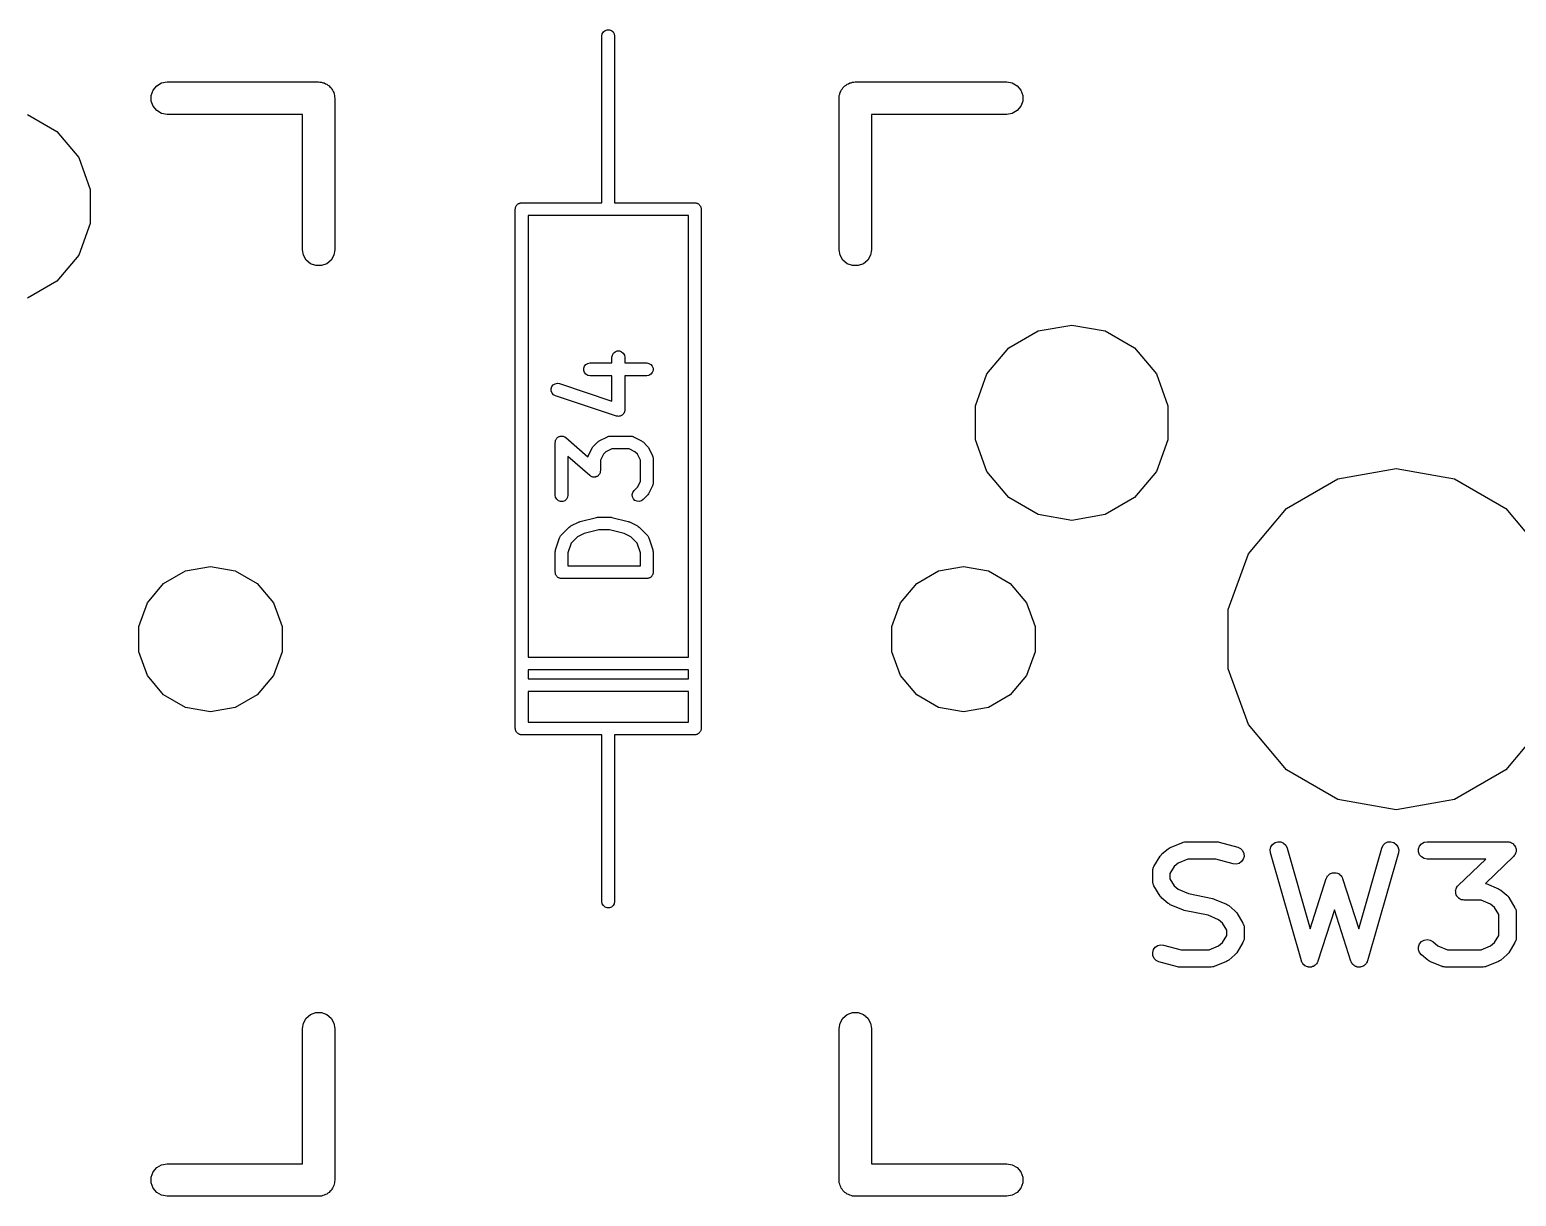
# Model space of a CAD drawing. Extents: x 30 to 168, y -145 to -27.
# Drawn here: x 95.21 to 112.66, y -104.54 to -90.85 of the extents above; entities that cross this region are included whole.
import ezdxf

# ---------------------------------------------------------------- set-up
doc = ezdxf.new("R2010")
doc.units = 0
doc.header["$MEASUREMENT"] = 0
doc.layers.add('BLACK', color=7, linetype='CONTINUOUS')

msp = doc.modelspace()

# ---------------------------------------------------------------- linework, layer by layer
at = {"layer": 'Black'}
for p, q in [((101.925, -90.92), (101.93, -90.8943)), ((101.93, -90.8943), (101.943, -90.8718)), ((101.943, -90.8718), (101.962, -90.855)), ((101.962, -90.855), (101.987, -90.8461)), ((101.987, -90.8461), (102.013, -90.8461)), ((102.013, -90.8461), (102.037, -90.855)), ((102.037, -90.855), (102.057, -90.8718)), ((102.057, -90.8718), (102.07, -90.8943)), ((102.07, -90.8943), (102.075, -90.92)), ((101.925, -92.19), (101.925, -90.92)), ((102.075, -90.92), (102.075, -92.19)), ((96.6344, -91.6169), (96.657, -91.5547)), ((96.657, -91.5547), (96.6995, -91.5041)), ((96.6995, -91.5041), (96.7568, -91.471)), ((96.7568, -91.471), (96.822, -91.4595)), ((96.822, -91.4595), (98.6, -91.4595)), ((98.6, -91.4595), (98.6164, -91.4624)), ((98.6164, -91.4624), (98.6331, -91.4624)), ((98.6331, -91.4624), (98.6487, -91.4681)), ((98.6487, -91.4681), (98.6652, -91.471)), ((98.6652, -91.471), (98.6796, -91.4793)), ((98.6796, -91.4793), (98.6953, -91.485)), ((98.6953, -91.485), (98.708, -91.4957)), ((98.708, -91.4957), (98.7225, -91.5041)), ((98.7225, -91.5041), (98.7332, -91.5168)), ((98.7332, -91.5168), (98.7459, -91.5275)), ((98.7459, -91.5275), (98.7543, -91.542)), ((98.7543, -91.542), (98.765, -91.5547)), ((98.765, -91.5547), (98.7707, -91.5704)), ((98.7707, -91.5704), (98.779, -91.5848)), ((98.779, -91.5848), (98.7819, -91.6013)), ((98.7819, -91.6013), (98.7876, -91.6169)), ((104.712, -91.6169), (104.718, -91.6013)), ((104.718, -91.6013), (104.721, -91.5848)), ((104.721, -91.5848), (104.729, -91.5704)), ((104.729, -91.5704), (104.735, -91.5547)), ((104.735, -91.5547), (104.746, -91.542)), ((104.746, -91.542), (104.754, -91.5275)), ((104.754, -91.5275), (104.767, -91.5168)), ((104.767, -91.5168), (104.778, -91.5041)), ((104.778, -91.5041), (104.792, -91.4957)), ((104.792, -91.4957), (104.805, -91.485)), ((104.805, -91.485), (104.82, -91.4793)), ((104.82, -91.4793), (104.835, -91.471)), ((104.835, -91.471), (104.851, -91.4681)), ((104.851, -91.4681), (104.867, -91.4624)), ((104.867, -91.4624), (104.884, -91.4624)), ((104.884, -91.4624), (104.9, -91.4595)), ((104.9, -91.4595), (106.678, -91.4595)), ((106.678, -91.4595), (106.743, -91.471)), ((106.743, -91.471), (106.8, -91.5041)), ((106.8, -91.5041), (106.843, -91.5547)), ((106.843, -91.5547), (106.866, -91.6169)), ((96.6344, -91.6831), (96.6344, -91.6169)), ((96.657, -91.7452), (96.6344, -91.6831)), ((96.6995, -91.7959), (96.657, -91.7452)), ((98.7876, -91.6169), (98.7876, -91.6336)), ((98.7876, -91.6336), (98.7905, -91.65)), ((98.7905, -91.65), (98.7905, -93.428)), ((104.709, -91.65), (104.712, -91.6336)), ((104.709, -93.428), (104.709, -91.65)), ((104.712, -91.6336), (104.712, -91.6169)), ((106.843, -91.7452), (106.8, -91.7959)), ((106.866, -91.6831), (106.843, -91.7452)), ((106.866, -91.6169), (106.866, -91.6831)), ((95.1824, -91.8418), (95.5275, -92.0411)), ((96.7568, -91.829), (96.6995, -91.7959)), ((96.822, -91.8405), (96.7568, -91.829)), ((98.4095, -91.8405), (96.822, -91.8405)), ((98.4095, -93.428), (98.4095, -91.8405)), ((106.678, -91.8405), (105.09, -91.8405)), ((105.09, -91.8405), (105.09, -93.428)), ((106.743, -91.829), (106.678, -91.8405)), ((106.8, -91.7959), (106.743, -91.829)), ((95.5275, -92.0411), (95.7836, -92.3463)), ((101.925, -92.877), (101.925, -92.19)), ((102.075, -92.19), (102.075, -92.877)), ((95.7836, -92.3463), (95.9199, -92.7208)), ((95.9199, -92.7208), (95.9199, -93.1192)), ((100.909, -92.952), (100.91, -92.9455)), ((100.909, -99.048), (100.909, -92.952)), ((100.91, -92.939), (100.912, -92.9328)), ((100.91, -92.9455), (100.91, -92.939)), ((100.912, -92.9328), (100.914, -92.9263)), ((100.914, -92.9263), (100.917, -92.9207)), ((100.917, -92.9207), (100.919, -92.9145)), ((100.919, -92.9145), (100.923, -92.9095)), ((100.923, -92.9095), (100.927, -92.9038)), ((100.927, -92.9038), (100.932, -92.8996)), ((100.932, -92.8996), (100.936, -92.8945)), ((100.936, -92.8945), (100.941, -92.8913)), ((100.941, -92.8913), (100.947, -92.887)), ((100.947, -92.887), (100.953, -92.8848)), ((100.953, -92.8848), (100.958, -92.8815)), ((100.958, -92.8815), (100.965, -92.8804)), ((100.965, -92.8804), (100.971, -92.8781)), ((100.971, -92.8781), (100.978, -92.8781)), ((100.978, -92.8781), (100.984, -92.877)), ((100.984, -92.877), (101.925, -92.877)), ((102.075, -92.877), (103.016, -92.877)), ((103.016, -92.877), (103.022, -92.8781)), ((103.022, -92.8781), (103.029, -92.8781)), ((103.029, -92.8781), (103.035, -92.8804)), ((103.035, -92.8804), (103.042, -92.8815)), ((103.042, -92.8815), (103.047, -92.8848)), ((103.047, -92.8848), (103.053, -92.887)), ((103.053, -92.887), (103.059, -92.8913)), ((103.059, -92.8913), (103.064, -92.8945)), ((103.064, -92.8945), (103.068, -92.8996)), ((103.068, -92.8996), (103.073, -92.9038)), ((103.073, -92.9038), (103.077, -92.9095)), ((103.077, -92.9095), (103.081, -92.9145)), ((103.081, -92.9145), (103.083, -92.9207)), ((103.083, -92.9207), (103.086, -92.9263)), ((103.086, -92.9263), (103.088, -92.9328)), ((103.088, -92.9328), (103.09, -92.939)), ((103.09, -92.939), (103.09, -92.9455)), ((103.09, -92.9455), (103.091, -92.952)), ((103.091, -92.952), (103.091, -99.048)), ((95.9199, -93.1192), (95.7836, -93.4937)), ((102, -93.027), (101.059, -93.027)), ((101.059, -93.027), (101.059, -98.211)), ((102.941, -93.027), (102, -93.027)), ((102.941, -98.211), (102.941, -93.027)), ((95.7836, -93.4937), (95.5275, -93.7989)), ((98.421, -93.4932), (98.4095, -93.428)), ((98.4541, -93.5505), (98.421, -93.4932)), ((98.779, -93.4932), (98.7459, -93.5505)), ((98.7905, -93.428), (98.779, -93.4932)), ((104.721, -93.4932), (104.709, -93.428)), ((104.754, -93.5505), (104.721, -93.4932)), ((105.079, -93.4932), (105.046, -93.5505)), ((105.09, -93.428), (105.079, -93.4932)), ((98.5048, -93.593), (98.4541, -93.5505)), ((98.5669, -93.6156), (98.5048, -93.593)), ((98.6331, -93.6156), (98.5669, -93.6156)), ((98.6953, -93.593), (98.6331, -93.6156)), ((98.7459, -93.5505), (98.6953, -93.593)), ((104.805, -93.593), (104.754, -93.5505)), ((104.867, -93.6156), (104.805, -93.593)), ((104.933, -93.6156), (104.867, -93.6156)), ((104.995, -93.593), (104.933, -93.6156)), ((105.046, -93.5505), (104.995, -93.593)), ((95.5275, -93.7989), (95.1824, -93.9982)), ((106.702, -94.5811), (107.048, -94.3818)), ((107.048, -94.3818), (107.44, -94.3126)), ((107.44, -94.3126), (107.832, -94.3818)), ((107.832, -94.3818), (108.178, -94.5811)), ((102.044, -94.6905), (102.049, -94.6648)), ((102.044, -94.7583), (102.044, -94.6905)), ((102.049, -94.6648), (102.062, -94.6423)), ((102.062, -94.6423), (102.082, -94.6255)), ((102.082, -94.6255), (102.106, -94.6166)), ((102.106, -94.6166), (102.132, -94.6166)), ((102.132, -94.6166), (102.157, -94.6255)), ((102.157, -94.6255), (102.177, -94.6423)), ((102.177, -94.6423), (102.19, -94.6648)), ((102.19, -94.6648), (102.194, -94.6905)), ((102.194, -94.6905), (102.194, -94.7583)), ((106.446, -94.8863), (106.702, -94.5811)), ((108.178, -94.5811), (108.434, -94.8863)), ((101.712, -94.8203), (101.721, -94.7958)), ((101.712, -94.8464), (101.712, -94.8203)), ((101.721, -94.8708), (101.712, -94.8464)), ((101.721, -94.7958), (101.738, -94.7759)), ((101.738, -94.8908), (101.721, -94.8708)), ((101.738, -94.7759), (101.76, -94.7629)), ((101.76, -94.9038), (101.738, -94.8908)), ((101.76, -94.7629), (101.786, -94.7583)), ((101.786, -94.9083), (101.76, -94.9038)), ((101.786, -94.7583), (102.044, -94.7583)), ((102.044, -94.9083), (101.786, -94.9083)), ((102.044, -95.2055), (102.044, -94.9083)), ((102.194, -94.7583), (102.452, -94.7583)), ((102.452, -94.9083), (102.194, -94.9083)), ((102.194, -94.9083), (102.194, -95.3095)), ((102.452, -94.7583), (102.478, -94.7629)), ((102.478, -94.9038), (102.452, -94.9083)), ((102.478, -94.7629), (102.501, -94.7759)), ((102.501, -94.8908), (102.478, -94.9038)), ((102.501, -94.7759), (102.517, -94.7958)), ((102.517, -94.8708), (102.501, -94.8908)), ((102.517, -94.7958), (102.526, -94.8203)), ((102.526, -94.8464), (102.517, -94.8708)), ((102.526, -94.8203), (102.526, -94.8464)), ((106.31, -95.2608), (106.446, -94.8863)), ((108.434, -94.8863), (108.57, -95.2608)), ((101.331, -95.0604), (101.339, -95.0357)), ((101.331, -95.0865), (101.331, -95.0604)), ((101.341, -95.1107), (101.331, -95.0865)), ((101.339, -95.0357), (101.355, -95.0153)), ((101.355, -95.0153), (101.377, -95.0017)), ((101.377, -95.0017), (101.403, -94.9965)), ((101.403, -94.9965), (101.428, -95.0003)), ((101.428, -95.0003), (102.044, -95.2055)), ((101.358, -95.1302), (101.341, -95.1107)), ((101.381, -95.1426), (101.358, -95.1302)), ((102.095, -95.3807), (101.381, -95.1426)), ((106.31, -95.6592), (106.31, -95.2608)), ((108.57, -95.2608), (108.57, -95.6592)), ((102.101, -95.3815), (102.095, -95.3807)), ((102.106, -95.3834), (102.101, -95.3815)), ((102.114, -95.3834), (102.106, -95.3834)), ((102.121, -95.3845), (102.114, -95.3834)), ((102.127, -95.3834), (102.121, -95.3845)), ((102.132, -95.3834), (102.127, -95.3834)), ((102.139, -95.3808), (102.132, -95.3834)), ((102.147, -95.3793), (102.139, -95.3808)), ((102.151, -95.3764), (102.147, -95.3793)), ((102.157, -95.3745), (102.151, -95.3764)), ((102.162, -95.3696), (102.157, -95.3745)), ((102.169, -95.3656), (102.162, -95.3696)), ((102.172, -95.3613), (102.169, -95.3656)), ((102.177, -95.3577), (102.172, -95.3613)), ((102.18, -95.3512), (102.177, -95.3577)), ((102.185, -95.3452), (102.18, -95.3512)), ((102.187, -95.34), (102.185, -95.3452)), ((102.19, -95.3352), (102.187, -95.34)), ((102.191, -95.3277), (102.19, -95.3352)), ((102.193, -95.3205), (102.191, -95.3277)), ((102.194, -95.3095), (102.193, -95.315)), ((102.193, -95.315), (102.193, -95.3205)), ((101.41, -95.6292), (101.415, -95.6255)), ((101.415, -95.6255), (101.422, -95.623)), ((101.422, -95.623), (101.428, -95.6195)), ((101.428, -95.6195), (101.434, -95.6186)), ((101.434, -95.6186), (101.439, -95.6166)), ((101.439, -95.6166), (101.447, -95.6166)), ((101.447, -95.6166), (101.454, -95.6155)), ((101.454, -95.6155), (101.46, -95.6166)), ((101.46, -95.6166), (101.465, -95.6166)), ((101.465, -95.6166), (101.472, -95.6191)), ((101.472, -95.6191), (101.479, -95.6205)), ((101.479, -95.6205), (101.484, -95.6235)), ((101.484, -95.6235), (101.49, -95.6255)), ((101.49, -95.6255), (101.495, -95.6302)), ((101.895, -95.671), (101.99, -95.6234)), ((101.99, -95.6234), (101.994, -95.6222)), ((101.994, -95.6222), (101.998, -95.62)), ((101.998, -95.62), (102.007, -95.6185)), ((102.007, -95.6185), (102.015, -95.616)), ((102.015, -95.616), (102.02, -95.6162)), ((102.02, -95.6162), (102.024, -95.6155)), ((102.024, -95.6155), (102.262, -95.6155)), ((102.262, -95.6155), (102.266, -95.6162)), ((102.266, -95.6162), (102.27, -95.616)), ((102.27, -95.616), (102.279, -95.6185)), ((102.279, -95.6185), (102.288, -95.62)), ((102.288, -95.62), (102.291, -95.6222)), ((102.291, -95.6222), (102.295, -95.6234)), ((102.295, -95.6234), (102.391, -95.671)), ((101.377, -95.6905), (101.379, -95.6833)), ((101.377, -96.3095), (101.377, -95.6905)), ((101.379, -95.6759), (101.381, -95.6705)), ((101.379, -95.6833), (101.379, -95.6759)), ((101.381, -95.6705), (101.382, -95.6648)), ((101.382, -95.6648), (101.386, -95.6585)), ((101.386, -95.6585), (101.388, -95.6516)), ((101.388, -95.6516), (101.392, -95.6473)), ((101.392, -95.6473), (101.395, -95.6423)), ((101.395, -95.6423), (101.401, -95.6376)), ((101.401, -95.6376), (101.405, -95.632)), ((101.405, -95.632), (101.41, -95.6292)), ((101.495, -95.6302), (101.502, -95.634)), ((101.502, -95.634), (101.762, -95.8615)), ((101.766, -95.8474), (101.814, -95.7522)), ((101.814, -95.7522), (101.821, -95.7425)), ((101.821, -95.7425), (101.828, -95.7327)), ((101.828, -95.7327), (101.876, -95.6851)), ((101.876, -95.6851), (101.885, -95.6782)), ((101.885, -95.6782), (101.895, -95.671)), ((101.973, -95.7997), (101.943, -95.8301)), ((102.042, -95.7655), (101.973, -95.7997)), ((102.244, -95.7655), (102.042, -95.7655)), ((102.313, -95.7997), (102.244, -95.7655)), ((102.343, -95.8301), (102.313, -95.7997)), ((102.391, -95.671), (102.4, -95.6782)), ((102.4, -95.6782), (102.41, -95.6851)), ((102.41, -95.6851), (102.458, -95.7327)), ((102.458, -95.7327), (102.465, -95.7425)), ((102.465, -95.7425), (102.472, -95.7522)), ((102.472, -95.7522), (102.519, -95.8474)), ((106.446, -96.0337), (106.31, -95.6592)), ((108.57, -95.6592), (108.434, -96.0337)), ((101.784, -96.0803), (101.527, -95.8558)), ((101.527, -95.8558), (101.527, -96.3095)), ((101.762, -95.8615), (101.763, -95.8553)), ((101.763, -95.8553), (101.765, -95.8516)), ((101.765, -95.8516), (101.766, -95.8474)), ((101.943, -95.8301), (101.908, -95.8987)), ((101.908, -95.8987), (101.908, -96.0238)), ((102.377, -95.8987), (102.343, -95.8301)), ((102.377, -96.149), (102.377, -95.8987)), ((102.519, -95.8474), (102.521, -95.8516)), ((102.521, -95.8516), (102.523, -95.8553)), ((102.523, -95.8553), (102.524, -95.864)), ((102.524, -95.864), (102.527, -95.8724)), ((102.527, -95.8724), (102.527, -95.8767)), ((102.527, -95.8767), (102.527, -95.881)), ((102.527, -95.881), (102.527, -96.1667)), ((101.79, -96.084), (101.784, -96.0803)), ((101.796, -96.0888), (101.79, -96.084)), ((101.801, -96.0907), (101.796, -96.0888)), ((101.806, -96.0937), (101.801, -96.0907)), ((101.813, -96.0952), (101.806, -96.0937)), ((101.82, -96.0977), (101.813, -96.0952)), ((101.826, -96.0977), (101.82, -96.0977)), ((101.832, -96.0988), (101.826, -96.0977)), ((101.839, -96.0977), (101.832, -96.0988)), ((101.846, -96.0977), (101.839, -96.0977)), ((101.852, -96.0957), (101.846, -96.0977)), ((101.858, -96.0948), (101.852, -96.0957)), ((101.864, -96.0913), (101.858, -96.0948)), ((101.871, -96.0888), (101.864, -96.0913)), ((101.875, -96.085), (101.871, -96.0888)), ((101.88, -96.0823), (101.875, -96.085)), ((101.885, -96.0767), (101.88, -96.0823)), ((101.891, -96.072), (101.885, -96.0767)), ((101.894, -96.067), (101.891, -96.072)), ((101.897, -96.0626), (101.894, -96.067)), ((101.9, -96.0558), (101.897, -96.0626)), ((101.904, -96.0495), (101.9, -96.0558)), ((101.905, -96.0438), (101.904, -96.0495)), ((101.907, -96.0384), (101.905, -96.0438)), ((101.908, -96.0238), (101.907, -96.031)), ((101.907, -96.031), (101.907, -96.0384)), ((102.343, -96.2175), (102.377, -96.149)), ((106.702, -96.3389), (106.446, -96.0337)), ((108.434, -96.0337), (108.178, -96.3389)), ((109.963, -96.4667), (110.565, -96.1192)), ((110.565, -96.1192), (111.25, -95.9985)), ((111.25, -95.9985), (111.935, -96.1192)), ((111.935, -96.1192), (112.537, -96.4667)), ((101.382, -96.3352), (101.377, -96.3095)), ((101.527, -96.3095), (101.523, -96.3352)), ((102.282, -96.303), (102.289, -96.2778)), ((102.285, -96.3289), (102.282, -96.303)), ((102.289, -96.2778), (102.304, -96.2565)), ((102.304, -96.2565), (102.343, -96.2175)), ((102.458, -96.3149), (102.41, -96.3626)), ((102.465, -96.3051), (102.458, -96.3149)), ((102.472, -96.2954), (102.465, -96.3051)), ((102.519, -96.2002), (102.472, -96.2954)), ((102.521, -96.1961), (102.519, -96.2002)), ((102.523, -96.1923), (102.521, -96.1961)), ((102.524, -96.1837), (102.523, -96.1923)), ((102.527, -96.1752), (102.524, -96.1837)), ((102.527, -96.1667), (102.527, -96.1709)), ((102.527, -96.1709), (102.527, -96.1752)), ((101.395, -96.3577), (101.382, -96.3352)), ((101.415, -96.3745), (101.395, -96.3577)), ((101.439, -96.3834), (101.415, -96.3745)), ((101.465, -96.3834), (101.439, -96.3834)), ((101.49, -96.3745), (101.465, -96.3834)), ((101.51, -96.3577), (101.49, -96.3745)), ((101.523, -96.3352), (101.51, -96.3577)), ((102.296, -96.3525), (102.285, -96.3289)), ((102.314, -96.371), (102.296, -96.3525)), ((102.338, -96.382), (102.314, -96.371)), ((102.364, -96.3842), (102.338, -96.382)), ((102.389, -96.3775), (102.364, -96.3842)), ((102.41, -96.3626), (102.389, -96.3775)), ((107.048, -96.5382), (106.702, -96.3389)), ((108.178, -96.3389), (107.832, -96.5382)), ((109.517, -96.9992), (109.963, -96.4667)), ((112.537, -96.4667), (112.983, -96.9992)), ((101.552, -96.6782), (101.562, -96.671)), ((101.562, -96.671), (101.657, -96.6234)), ((101.657, -96.6234), (101.665, -96.6211)), ((101.665, -96.6211), (101.672, -96.6177)), ((101.672, -96.6177), (101.863, -96.5701)), ((101.863, -96.5701), (101.872, -96.5694)), ((101.872, -96.5694), (101.881, -96.5679)), ((101.881, -96.5679), (102.024, -96.5679)), ((102.024, -96.5679), (102.033, -96.5694)), ((102.033, -96.5694), (102.042, -96.5701)), ((102.042, -96.5701), (102.232, -96.6177)), ((102.232, -96.6177), (102.24, -96.6211)), ((102.24, -96.6211), (102.248, -96.6234)), ((102.248, -96.6234), (102.343, -96.671)), ((102.343, -96.671), (102.353, -96.6782)), ((107.44, -96.6074), (107.048, -96.5382)), ((107.832, -96.5382), (107.44, -96.6074)), ((101.381, -96.9525), (101.429, -96.8096)), ((101.429, -96.8096), (101.431, -96.8058)), ((101.431, -96.8058), (101.432, -96.8016)), ((101.432, -96.8016), (101.437, -96.7944)), ((101.437, -96.7944), (101.441, -96.7867)), ((101.441, -96.7867), (101.444, -96.7838)), ((101.444, -96.7838), (101.447, -96.7803)), ((101.447, -96.7803), (101.542, -96.6851)), ((101.542, -96.6851), (101.552, -96.6782)), ((101.64, -96.7997), (101.566, -96.8738)), ((101.717, -96.7612), (101.64, -96.7997)), ((101.89, -96.7179), (101.717, -96.7612)), ((102.015, -96.7179), (101.89, -96.7179)), ((102.188, -96.7612), (102.015, -96.7179)), ((102.265, -96.7997), (102.188, -96.7612)), ((102.339, -96.8738), (102.265, -96.7997)), ((102.353, -96.6782), (102.363, -96.6851)), ((102.363, -96.6851), (102.458, -96.7803)), ((102.458, -96.7803), (102.46, -96.7838)), ((102.46, -96.7838), (102.464, -96.7867)), ((102.464, -96.7867), (102.468, -96.7944)), ((102.468, -96.7944), (102.473, -96.8016)), ((102.473, -96.8016), (102.474, -96.8058)), ((102.474, -96.8058), (102.476, -96.8096)), ((102.476, -96.8096), (102.524, -96.9525)), ((101.377, -96.9762), (101.379, -96.9643)), ((101.377, -97.2143), (101.377, -96.9762)), ((101.379, -96.9643), (101.381, -96.9525)), ((101.566, -96.8738), (101.527, -96.9884)), ((101.527, -96.9884), (101.527, -97.1393)), ((102.377, -96.9884), (102.339, -96.8738)), ((102.377, -97.1393), (102.377, -96.9884)), ((102.524, -96.9525), (102.525, -96.9643)), ((102.525, -96.9643), (102.527, -96.9762)), ((102.527, -96.9762), (102.527, -97.2143)), ((109.279, -97.6524), (109.517, -96.9992)), ((97.0379, -97.1974), (97.33, -97.1458)), ((97.33, -97.1458), (97.6221, -97.1974)), ((101.527, -97.1393), (102.377, -97.1393)), ((105.878, -97.1974), (106.17, -97.1458)), ((106.17, -97.1458), (106.462, -97.1974)), ((96.5903, -97.5729), (96.781, -97.3457)), ((96.781, -97.3457), (97.0379, -97.1974)), ((97.6221, -97.1974), (97.879, -97.3457)), ((97.879, -97.3457), (98.0697, -97.5729)), ((101.379, -97.2207), (101.377, -97.2143)), ((101.379, -97.2273), (101.379, -97.2207)), ((101.381, -97.2335), (101.379, -97.2273)), ((101.382, -97.2399), (101.381, -97.2335)), ((101.385, -97.2456), (101.382, -97.2399)), ((101.387, -97.2518), (101.385, -97.2456)), ((101.392, -97.2568), (101.387, -97.2518)), ((101.395, -97.2625), (101.392, -97.2568)), ((101.4, -97.2667), (101.395, -97.2625)), ((101.404, -97.2717), (101.4, -97.2667)), ((101.41, -97.275), (101.404, -97.2717)), ((101.415, -97.2792), (101.41, -97.275)), ((101.421, -97.2815), (101.415, -97.2792)), ((101.427, -97.2848), (101.421, -97.2815)), ((101.433, -97.2859), (101.427, -97.2848)), ((101.439, -97.2881), (101.433, -97.2859)), ((101.446, -97.2881), (101.439, -97.2881)), ((101.452, -97.2893), (101.446, -97.2881)), ((102.452, -97.2893), (101.452, -97.2893)), ((102.459, -97.2881), (102.452, -97.2893)), ((102.465, -97.2881), (102.459, -97.2881)), ((102.472, -97.2859), (102.465, -97.2881)), ((102.478, -97.2848), (102.472, -97.2859)), ((102.484, -97.2815), (102.478, -97.2848)), ((102.49, -97.2792), (102.484, -97.2815)), ((102.495, -97.275), (102.49, -97.2792)), ((102.501, -97.2717), (102.495, -97.275)), ((102.505, -97.2667), (102.501, -97.2717)), ((102.51, -97.2625), (102.505, -97.2667)), ((102.513, -97.2568), (102.51, -97.2625)), ((102.517, -97.2518), (102.513, -97.2568)), ((102.52, -97.2456), (102.517, -97.2518)), ((102.523, -97.2399), (102.52, -97.2456)), ((102.524, -97.2335), (102.523, -97.2399)), ((102.526, -97.2273), (102.524, -97.2335)), ((102.527, -97.2143), (102.526, -97.2207)), ((102.526, -97.2207), (102.526, -97.2273)), ((105.43, -97.5729), (105.621, -97.3457)), ((105.621, -97.3457), (105.878, -97.1974)), ((106.462, -97.1974), (106.719, -97.3457)), ((106.719, -97.3457), (106.91, -97.5729)), ((96.4888, -97.8517), (96.5903, -97.5729)), ((98.0697, -97.5729), (98.1712, -97.8517)), ((105.329, -97.8517), (105.43, -97.5729)), ((106.91, -97.5729), (107.011, -97.8517)), ((109.279, -98.3476), (109.279, -97.6524)), ((96.4888, -98.1483), (96.4888, -97.8517)), ((98.1712, -97.8517), (98.1712, -98.1483)), ((105.329, -98.1483), (105.329, -97.8517)), ((107.011, -97.8517), (107.011, -98.1483)), ((96.5903, -98.4271), (96.4888, -98.1483)), ((98.1712, -98.1483), (98.0697, -98.4271)), ((101.059, -98.211), (102.941, -98.211)), ((105.43, -98.4271), (105.329, -98.1483)), ((107.011, -98.1483), (106.91, -98.4271)), ((101.059, -98.361), (101.059, -98.465)), ((102.941, -98.361), (101.059, -98.361)), ((102.941, -98.465), (102.941, -98.361)), ((109.517, -99.0008), (109.279, -98.3476)), ((96.781, -98.6543), (96.5903, -98.4271)), ((98.0697, -98.4271), (97.879, -98.6543)), ((101.059, -98.465), (102.941, -98.465)), ((105.621, -98.6543), (105.43, -98.4271)), ((106.91, -98.4271), (106.719, -98.6543)), ((97.0379, -98.8026), (96.781, -98.6543)), ((97.879, -98.6543), (97.6221, -98.8026)), ((102.941, -98.615), (101.059, -98.615)), ((101.059, -98.615), (101.059, -98.973)), ((102.941, -98.973), (102.941, -98.615)), ((105.878, -98.8026), (105.621, -98.6543)), ((106.719, -98.6543), (106.462, -98.8026)), ((97.33, -98.8541), (97.0379, -98.8026)), ((97.6221, -98.8026), (97.33, -98.8541)), ((106.17, -98.8541), (105.878, -98.8026)), ((106.462, -98.8026), (106.17, -98.8541)), ((100.91, -99.0545), (100.909, -99.048)), ((100.91, -99.061), (100.91, -99.0545)), ((100.912, -99.0672), (100.91, -99.061)), ((100.914, -99.0737), (100.912, -99.0672)), ((100.917, -99.0793), (100.914, -99.0737)), ((100.919, -99.0855), (100.917, -99.0793)), ((100.923, -99.0905), (100.919, -99.0855)), ((100.927, -99.0962), (100.923, -99.0905)), ((100.932, -99.1004), (100.927, -99.0962)), ((100.936, -99.1055), (100.932, -99.1004)), ((100.941, -99.1087), (100.936, -99.1055)), ((100.947, -99.113), (100.941, -99.1087)), ((100.953, -99.1152), (100.947, -99.113)), ((100.958, -99.1185), (100.953, -99.1152)), ((101.059, -98.973), (102, -98.973)), ((102, -98.973), (102.941, -98.973)), ((103.047, -99.1152), (103.042, -99.1185)), ((103.053, -99.113), (103.047, -99.1152)), ((103.059, -99.1087), (103.053, -99.113)), ((103.064, -99.1055), (103.059, -99.1087)), ((103.068, -99.1004), (103.064, -99.1055)), ((103.073, -99.0962), (103.068, -99.1004)), ((103.077, -99.0905), (103.073, -99.0962)), ((103.081, -99.0855), (103.077, -99.0905)), ((103.083, -99.0793), (103.081, -99.0855)), ((103.086, -99.0737), (103.083, -99.0793)), ((103.088, -99.0672), (103.086, -99.0737)), ((103.09, -99.061), (103.088, -99.0672)), ((103.091, -99.048), (103.09, -99.0545)), ((103.09, -99.0545), (103.09, -99.061)), ((109.963, -99.5332), (109.517, -99.0008)), ((112.983, -99.0008), (112.537, -99.5332)), ((100.965, -99.1196), (100.958, -99.1185)), ((100.971, -99.1219), (100.965, -99.1196)), ((100.978, -99.1219), (100.971, -99.1219)), ((100.984, -99.123), (100.978, -99.1219)), ((101.925, -99.123), (100.984, -99.123)), ((101.925, -99.81), (101.925, -99.123)), ((103.016, -99.123), (102.075, -99.123)), ((102.075, -99.123), (102.075, -99.81)), ((103.022, -99.1219), (103.016, -99.123)), ((103.029, -99.1219), (103.022, -99.1219)), ((103.035, -99.1196), (103.029, -99.1219)), ((103.042, -99.1185), (103.035, -99.1196)), ((110.565, -99.8808), (109.963, -99.5332)), ((112.537, -99.5332), (111.935, -99.8808)), ((101.925, -101.08), (101.925, -99.81)), ((102.075, -99.81), (102.075, -101.08)), ((111.25, -100.002), (110.565, -99.8808)), ((111.935, -99.8808), (111.25, -100.002)), ((108.5, -100.522), (108.572, -100.462)), ((108.572, -100.462), (108.586, -100.454)), ((108.586, -100.454), (108.598, -100.446)), ((108.598, -100.446), (108.743, -100.386)), ((108.743, -100.386), (108.746, -100.385)), ((108.746, -100.385), (108.748, -100.384)), ((108.748, -100.384), (108.763, -100.381)), ((108.763, -100.381), (108.778, -100.378)), ((108.778, -100.378), (108.78, -100.378)), ((108.78, -100.378), (108.783, -100.378)), ((108.783, -100.378), (109.145, -100.378)), ((109.145, -100.378), (109.159, -100.38)), ((109.159, -100.38), (109.173, -100.382)), ((109.173, -100.382), (109.39, -100.442)), ((109.39, -100.442), (109.422, -100.457)), ((109.422, -100.457), (109.447, -100.482)), ((109.447, -100.482), (109.462, -100.515)), ((109.77, -100.472), (109.778, -100.438)), ((109.773, -100.507), (109.77, -100.472)), ((110.136, -101.777), (109.773, -100.507)), ((109.778, -100.438), (109.798, -100.409)), ((109.798, -100.409), (109.827, -100.388)), ((109.827, -100.388), (109.861, -100.378)), ((109.861, -100.378), (109.896, -100.381)), ((109.896, -100.381), (109.928, -100.395)), ((109.928, -100.395), (109.953, -100.42)), ((109.953, -100.42), (109.969, -100.452)), ((109.969, -100.452), (110.24, -101.399)), ((110.809, -101.399), (111.08, -100.452)), ((111.275, -100.507), (110.912, -101.777)), ((111.08, -100.452), (111.095, -100.42)), ((111.095, -100.42), (111.121, -100.395)), ((111.121, -100.395), (111.153, -100.381)), ((111.153, -100.381), (111.188, -100.378)), ((111.188, -100.378), (111.222, -100.388)), ((111.222, -100.388), (111.25, -100.409)), ((111.25, -100.409), (111.27, -100.438)), ((111.27, -100.438), (111.279, -100.472)), ((111.279, -100.472), (111.275, -100.507)), ((111.513, -100.462), (111.525, -100.429)), ((111.513, -100.497), (111.513, -100.462)), ((111.525, -100.53), (111.513, -100.497)), ((111.525, -100.429), (111.548, -100.402)), ((111.548, -100.402), (111.578, -100.384)), ((111.578, -100.384), (111.613, -100.378)), ((111.613, -100.378), (112.556, -100.378)), ((112.556, -100.378), (112.571, -100.38)), ((112.571, -100.38), (112.585, -100.382)), ((112.585, -100.382), (112.588, -100.383)), ((112.588, -100.383), (112.591, -100.384)), ((112.591, -100.384), (112.604, -100.391)), ((112.604, -100.391), (112.617, -100.398)), ((112.617, -100.398), (112.619, -100.4)), ((112.619, -100.4), (112.622, -100.402)), ((112.622, -100.402), (112.631, -100.413)), ((112.631, -100.413), (112.641, -100.423)), ((112.641, -100.423), (112.642, -100.426)), ((112.642, -100.426), (112.644, -100.429)), ((112.644, -100.429), (112.649, -100.442)), ((112.651, -100.511), (112.647, -100.525)), ((112.649, -100.442), (112.655, -100.456)), ((112.656, -100.497), (112.651, -100.511)), ((112.655, -100.456), (112.655, -100.459)), ((112.655, -100.459), (112.656, -100.462)), ((112.656, -100.462), (112.656, -100.476)), ((112.656, -100.476), (112.657, -100.491)), ((112.657, -100.491), (112.656, -100.494)), ((112.656, -100.494), (112.656, -100.497)), ((108.397, -100.687), (108.402, -100.678)), ((108.402, -100.678), (108.405, -100.669)), ((108.405, -100.669), (108.478, -100.548)), ((108.478, -100.548), (108.489, -100.535)), ((108.489, -100.535), (108.5, -100.522)), ((108.643, -100.668), (108.594, -100.75)), ((108.691, -100.628), (108.643, -100.668)), ((108.803, -100.581), (108.691, -100.628)), ((109.132, -100.581), (108.803, -100.581)), ((109.336, -100.638), (109.132, -100.581)), ((109.371, -100.641), (109.336, -100.638)), ((109.405, -100.632), (109.371, -100.641)), ((109.434, -100.612), (109.405, -100.632)), ((109.455, -100.584), (109.434, -100.612)), ((109.464, -100.55), (109.455, -100.584)), ((109.462, -100.515), (109.464, -100.55)), ((111.548, -100.557), (111.525, -100.53)), ((111.578, -100.575), (111.548, -100.557)), ((111.613, -100.581), (111.578, -100.575)), ((112.302, -100.581), (111.613, -100.581)), ((111.978, -100.89), (112.302, -100.581)), ((112.626, -100.553), (112.297, -100.867)), ((112.635, -100.541), (112.626, -100.553)), ((112.644, -100.53), (112.635, -100.541)), ((112.645, -100.527), (112.644, -100.53)), ((112.647, -100.525), (112.645, -100.527)), ((108.391, -100.721), (108.392, -100.712)), ((108.391, -100.842), (108.391, -100.721)), ((108.392, -100.852), (108.391, -100.842)), ((108.392, -100.712), (108.393, -100.702)), ((108.393, -100.862), (108.392, -100.852)), ((108.393, -100.702), (108.395, -100.695)), ((108.395, -100.695), (108.397, -100.687)), ((108.594, -100.75), (108.594, -100.814)), ((108.594, -100.814), (108.643, -100.896)), ((110.24, -101.399), (110.428, -100.811)), ((110.428, -100.811), (110.429, -100.808)), ((110.429, -100.808), (110.43, -100.804)), ((110.43, -100.804), (110.438, -100.792)), ((110.438, -100.792), (110.444, -100.78)), ((110.444, -100.78), (110.447, -100.777)), ((110.447, -100.777), (110.449, -100.774)), ((110.449, -100.774), (110.46, -100.766)), ((110.46, -100.766), (110.47, -100.756)), ((110.47, -100.756), (110.474, -100.755)), ((110.474, -100.755), (110.477, -100.752)), ((110.477, -100.752), (110.49, -100.748)), ((110.49, -100.748), (110.503, -100.743)), ((110.503, -100.743), (110.507, -100.743)), ((110.507, -100.743), (110.511, -100.742)), ((110.511, -100.742), (110.524, -100.742)), ((110.524, -100.742), (110.538, -100.742)), ((110.538, -100.742), (110.542, -100.743)), ((110.542, -100.743), (110.546, -100.743)), ((110.546, -100.743), (110.559, -100.748)), ((110.559, -100.748), (110.572, -100.752)), ((110.572, -100.752), (110.575, -100.755)), ((110.575, -100.755), (110.579, -100.756)), ((110.579, -100.756), (110.589, -100.766)), ((110.589, -100.766), (110.599, -100.774)), ((110.599, -100.774), (110.602, -100.777)), ((110.602, -100.777), (110.605, -100.78)), ((110.605, -100.78), (110.611, -100.792)), ((110.611, -100.792), (110.618, -100.804)), ((110.618, -100.804), (110.619, -100.808)), ((110.619, -100.808), (110.621, -100.811)), ((110.621, -100.811), (110.809, -101.399)), ((108.395, -100.869), (108.393, -100.862)), ((108.397, -100.877), (108.395, -100.869)), ((108.402, -100.886), (108.397, -100.877)), ((108.405, -100.895), (108.402, -100.886)), ((108.478, -101.016), (108.405, -100.895)), ((108.489, -101.028), (108.478, -101.016)), ((108.5, -101.041), (108.489, -101.028)), ((108.643, -100.896), (108.691, -100.936)), ((108.691, -100.936), (108.813, -100.987)), ((108.813, -100.987), (109.094, -101.045)), ((111.947, -100.952), (111.948, -100.949)), ((111.948, -100.966), (111.947, -100.952)), ((111.948, -100.946), (111.953, -100.932)), ((111.948, -100.949), (111.948, -100.946)), ((111.948, -100.981), (111.948, -100.966)), ((111.949, -100.984), (111.948, -100.981)), ((111.95, -100.987), (111.949, -100.984)), ((111.955, -101.001), (111.95, -100.987)), ((111.953, -100.932), (111.957, -100.918)), ((111.96, -101.014), (111.955, -101.001)), ((111.957, -100.918), (111.959, -100.916)), ((111.959, -100.916), (111.96, -100.913)), ((111.96, -100.913), (111.97, -100.901)), ((111.962, -101.017), (111.96, -101.014)), ((111.964, -101.02), (111.962, -101.017)), ((111.974, -101.03), (111.964, -101.02)), ((111.97, -100.901), (111.978, -100.89)), ((111.983, -101.041), (111.974, -101.03)), ((112.297, -100.867), (112.301, -100.868)), ((112.301, -100.868), (112.303, -100.869)), ((112.303, -100.869), (112.305, -100.87)), ((112.305, -100.87), (112.45, -100.93)), ((112.45, -100.93), (112.463, -100.938)), ((112.463, -100.938), (112.476, -100.946)), ((112.476, -100.946), (112.549, -101.006)), ((112.549, -101.006), (112.56, -101.019)), ((112.56, -101.019), (112.571, -101.032)), ((112.571, -101.032), (112.643, -101.153)), ((101.93, -101.106), (101.925, -101.08)), ((101.943, -101.128), (101.93, -101.106)), ((101.962, -101.145), (101.943, -101.128)), ((101.987, -101.154), (101.962, -101.145)), ((102.013, -101.154), (101.987, -101.154)), ((102.037, -101.145), (102.013, -101.154)), ((102.057, -101.128), (102.037, -101.145)), ((102.07, -101.106), (102.057, -101.128)), ((102.075, -101.08), (102.07, -101.106)), ((108.572, -101.102), (108.5, -101.041)), ((108.586, -101.109), (108.572, -101.102)), ((108.598, -101.118), (108.586, -101.109)), ((108.743, -101.178), (108.598, -101.118)), ((108.753, -101.18), (108.743, -101.178)), ((108.762, -101.184), (108.753, -101.18)), ((109.043, -101.242), (108.762, -101.184)), ((109.094, -101.045), (109.103, -101.049)), ((109.103, -101.049), (109.112, -101.051)), ((109.112, -101.051), (109.257, -101.111)), ((109.257, -101.111), (109.27, -101.12)), ((109.27, -101.12), (109.283, -101.127)), ((109.283, -101.127), (109.356, -101.188)), ((109.356, -101.188), (109.367, -101.201)), ((109.367, -101.201), (109.378, -101.213)), ((110.524, -101.176), (110.331, -101.78)), ((110.718, -101.78), (110.524, -101.176)), ((111.986, -101.043), (111.983, -101.041)), ((111.988, -101.045), (111.986, -101.043)), ((112.001, -101.052), (111.988, -101.045)), ((112.014, -101.059), (112.001, -101.052)), ((112.017, -101.059), (112.014, -101.059)), ((112.02, -101.061), (112.017, -101.059)), ((112.034, -101.062), (112.02, -101.061)), ((112.048, -101.065), (112.034, -101.062)), ((112.246, -101.065), (112.048, -101.065)), ((112.358, -101.112), (112.246, -101.065)), ((112.405, -101.151), (112.358, -101.112)), ((112.455, -101.233), (112.405, -101.151)), ((112.643, -101.153), (112.647, -101.162)), ((112.647, -101.162), (112.652, -101.17)), ((112.652, -101.17), (112.653, -101.178)), ((112.653, -101.178), (112.656, -101.186)), ((112.656, -101.186), (112.656, -101.196)), ((112.656, -101.196), (112.658, -101.205)), ((112.658, -101.205), (112.658, -101.508)), ((109.165, -101.293), (109.043, -101.242)), ((109.212, -101.333), (109.165, -101.293)), ((109.262, -101.415), (109.212, -101.333)), ((109.378, -101.213), (109.45, -101.334)), ((109.45, -101.334), (109.454, -101.343)), ((109.454, -101.343), (109.459, -101.352)), ((109.459, -101.352), (109.46, -101.36)), ((109.46, -101.36), (109.463, -101.367)), ((109.463, -101.367), (109.463, -101.377)), ((109.463, -101.377), (109.465, -101.387)), ((112.455, -101.479), (112.455, -101.233)), ((109.212, -101.562), (109.262, -101.479)), ((109.262, -101.479), (109.262, -101.415)), ((109.454, -101.551), (109.45, -101.56)), ((109.459, -101.542), (109.454, -101.551)), ((109.46, -101.534), (109.459, -101.542)), ((109.463, -101.527), (109.46, -101.534)), ((109.465, -101.508), (109.463, -101.517)), ((109.463, -101.517), (109.463, -101.527)), ((109.465, -101.387), (109.465, -101.508)), ((111.525, -101.578), (111.547, -101.551)), ((111.547, -101.551), (111.578, -101.533)), ((111.578, -101.533), (111.613, -101.527)), ((111.613, -101.527), (111.647, -101.533)), ((111.647, -101.533), (111.678, -101.551)), ((111.678, -101.551), (111.739, -101.601)), ((112.405, -101.562), (112.455, -101.479)), ((112.647, -101.551), (112.643, -101.56)), ((112.652, -101.542), (112.647, -101.551)), ((112.653, -101.534), (112.652, -101.542)), ((112.656, -101.527), (112.653, -101.534)), ((112.658, -101.508), (112.656, -101.517)), ((112.656, -101.517), (112.656, -101.527)), ((108.391, -101.679), (108.401, -101.645)), ((108.394, -101.714), (108.391, -101.679)), ((108.409, -101.747), (108.394, -101.714)), ((108.401, -101.645), (108.421, -101.617)), ((108.421, -101.617), (108.45, -101.597)), ((108.45, -101.597), (108.484, -101.588)), ((108.484, -101.588), (108.519, -101.591)), ((108.519, -101.591), (108.724, -101.648)), ((108.724, -101.648), (109.053, -101.648)), ((109.053, -101.648), (109.165, -101.601)), ((109.165, -101.601), (109.212, -101.562)), ((109.356, -101.707), (109.283, -101.767)), ((109.367, -101.694), (109.356, -101.707)), ((109.378, -101.681), (109.367, -101.694)), ((109.45, -101.56), (109.378, -101.681)), ((111.513, -101.611), (111.525, -101.578)), ((111.513, -101.647), (111.513, -101.611)), ((111.525, -101.68), (111.513, -101.647)), ((111.548, -101.707), (111.525, -101.68)), ((111.62, -101.767), (111.548, -101.707)), ((111.739, -101.601), (111.851, -101.648)), ((111.851, -101.648), (112.246, -101.648)), ((112.246, -101.648), (112.358, -101.601)), ((112.358, -101.601), (112.405, -101.562)), ((112.549, -101.707), (112.476, -101.767)), ((112.56, -101.694), (112.549, -101.707)), ((112.571, -101.681), (112.56, -101.694)), ((112.643, -101.56), (112.571, -101.681)), ((108.433, -101.772), (108.409, -101.747)), ((108.465, -101.787), (108.433, -101.772)), ((108.683, -101.847), (108.465, -101.787)), ((108.696, -101.849), (108.683, -101.847)), ((108.71, -101.851), (108.696, -101.849)), ((109.073, -101.851), (108.71, -101.851)), ((109.075, -101.851), (109.073, -101.851)), ((109.078, -101.851), (109.075, -101.851)), ((109.092, -101.848), (109.078, -101.851)), ((109.108, -101.845), (109.092, -101.848)), ((109.11, -101.844), (109.108, -101.845)), ((109.112, -101.843), (109.11, -101.844)), ((109.257, -101.783), (109.112, -101.843)), ((109.27, -101.775), (109.257, -101.783)), ((109.283, -101.767), (109.27, -101.775)), ((110.139, -101.783), (110.136, -101.777)), ((110.14, -101.788), (110.139, -101.783)), ((110.146, -101.798), (110.14, -101.788)), ((110.152, -101.809), (110.146, -101.798)), ((110.156, -101.813), (110.152, -101.809)), ((110.159, -101.818), (110.156, -101.813)), ((110.168, -101.825), (110.159, -101.818)), ((110.177, -101.834), (110.168, -101.825)), ((110.182, -101.836), (110.177, -101.834)), ((110.187, -101.839), (110.182, -101.836)), ((110.198, -101.843), (110.187, -101.839)), ((110.209, -101.848), (110.198, -101.843)), ((110.215, -101.848), (110.209, -101.848)), ((110.22, -101.85), (110.215, -101.848)), ((110.232, -101.85), (110.22, -101.85)), ((110.245, -101.851), (110.232, -101.85)), ((110.25, -101.849), (110.245, -101.851)), ((110.256, -101.849), (110.25, -101.849)), ((110.267, -101.844), (110.256, -101.849)), ((110.278, -101.841), (110.267, -101.844)), ((110.283, -101.838), (110.278, -101.841)), ((110.288, -101.835), (110.283, -101.838)), ((110.297, -101.827), (110.288, -101.835)), ((110.307, -101.82), (110.297, -101.827)), ((110.31, -101.816), (110.307, -101.82)), ((110.314, -101.812), (110.31, -101.816)), ((110.32, -101.801), (110.314, -101.812)), ((110.327, -101.791), (110.32, -101.801)), ((110.328, -101.785), (110.327, -101.791)), ((110.331, -101.78), (110.328, -101.785)), ((110.72, -101.785), (110.718, -101.78)), ((110.722, -101.791), (110.72, -101.785)), ((110.729, -101.801), (110.722, -101.791)), ((110.734, -101.812), (110.729, -101.801)), ((110.738, -101.816), (110.734, -101.812)), ((110.742, -101.82), (110.738, -101.816)), ((110.751, -101.827), (110.742, -101.82)), ((110.76, -101.835), (110.751, -101.827)), ((110.766, -101.838), (110.76, -101.835)), ((110.77, -101.841), (110.766, -101.838)), ((110.782, -101.844), (110.77, -101.841)), ((110.793, -101.849), (110.782, -101.844)), ((110.799, -101.849), (110.793, -101.849)), ((110.804, -101.851), (110.799, -101.849)), ((110.816, -101.85), (110.804, -101.851)), ((110.828, -101.85), (110.816, -101.85)), ((110.834, -101.848), (110.828, -101.85)), ((110.839, -101.848), (110.834, -101.848)), ((110.85, -101.843), (110.839, -101.848)), ((110.862, -101.839), (110.85, -101.843)), ((110.866, -101.836), (110.862, -101.839)), ((110.871, -101.834), (110.866, -101.836)), ((110.88, -101.825), (110.871, -101.834)), ((110.89, -101.818), (110.88, -101.825)), ((110.893, -101.813), (110.89, -101.818)), ((110.897, -101.809), (110.893, -101.813)), ((110.902, -101.798), (110.897, -101.809)), ((110.909, -101.788), (110.902, -101.798)), ((110.91, -101.783), (110.909, -101.788)), ((110.912, -101.777), (110.91, -101.783)), ((111.634, -101.775), (111.62, -101.767)), ((111.646, -101.783), (111.634, -101.775)), ((111.791, -101.843), (111.646, -101.783)), ((111.794, -101.844), (111.791, -101.843)), ((111.796, -101.845), (111.794, -101.844)), ((111.811, -101.848), (111.796, -101.845)), ((111.826, -101.851), (111.811, -101.848)), ((111.828, -101.851), (111.826, -101.851)), ((111.831, -101.851), (111.828, -101.851)), ((112.266, -101.851), (111.831, -101.851)), ((112.268, -101.851), (112.266, -101.851)), ((112.271, -101.851), (112.268, -101.851)), ((112.286, -101.848), (112.271, -101.851)), ((112.301, -101.845), (112.286, -101.848)), ((112.303, -101.844), (112.301, -101.845)), ((112.305, -101.843), (112.303, -101.844)), ((112.45, -101.783), (112.305, -101.843)), ((112.463, -101.775), (112.45, -101.783)), ((112.476, -101.767), (112.463, -101.775)), ((98.4541, -102.45), (98.5048, -102.407)), ((98.5048, -102.407), (98.5669, -102.384)), ((98.5669, -102.384), (98.6331, -102.384)), ((98.6331, -102.384), (98.6953, -102.407)), ((98.6953, -102.407), (98.7459, -102.45)), ((104.754, -102.45), (104.805, -102.407)), ((104.805, -102.407), (104.867, -102.384)), ((104.867, -102.384), (104.933, -102.384)), ((104.933, -102.384), (104.995, -102.407)), ((104.995, -102.407), (105.046, -102.45)), ((98.4095, -102.572), (98.421, -102.507)), ((98.4095, -104.159), (98.4095, -102.572)), ((98.421, -102.507), (98.4541, -102.45)), ((98.7459, -102.45), (98.779, -102.507)), ((98.779, -102.507), (98.7905, -102.572)), ((98.7905, -102.572), (98.7905, -104.35)), ((104.709, -102.572), (104.721, -102.507)), ((104.709, -104.35), (104.709, -102.572)), ((104.721, -102.507), (104.754, -102.45)), ((105.046, -102.45), (105.079, -102.507)), ((105.079, -102.507), (105.09, -102.572)), ((105.09, -102.572), (105.09, -104.159)), ((96.6995, -104.204), (96.7568, -104.171)), ((96.7568, -104.171), (96.822, -104.159)), ((96.822, -104.159), (98.4095, -104.159)), ((105.09, -104.159), (106.678, -104.159)), ((106.678, -104.159), (106.743, -104.171)), ((106.743, -104.171), (106.8, -104.204)), ((96.6344, -104.317), (96.657, -104.255)), ((96.6344, -104.383), (96.6344, -104.317)), ((96.657, -104.255), (96.6995, -104.204)), ((98.7905, -104.35), (98.7876, -104.366)), ((104.712, -104.366), (104.709, -104.35)), ((106.8, -104.204), (106.843, -104.255)), ((106.843, -104.255), (106.866, -104.317)), ((106.866, -104.317), (106.866, -104.383)), ((96.657, -104.445), (96.6344, -104.383)), ((96.6995, -104.496), (96.657, -104.445)), ((96.7568, -104.529), (96.6995, -104.496)), ((98.6796, -104.521), (98.6652, -104.529)), ((98.6953, -104.515), (98.6796, -104.521)), ((98.708, -104.504), (98.6953, -104.515)), ((98.7225, -104.496), (98.708, -104.504)), ((98.7332, -104.483), (98.7225, -104.496)), ((98.7459, -104.472), (98.7332, -104.483)), ((98.7543, -104.458), (98.7459, -104.472)), ((98.765, -104.445), (98.7543, -104.458)), ((98.7707, -104.43), (98.765, -104.445)), ((98.779, -104.415), (98.7707, -104.43)), ((98.7819, -104.399), (98.779, -104.415)), ((98.7876, -104.383), (98.7819, -104.399)), ((98.7876, -104.366), (98.7876, -104.383)), ((104.712, -104.383), (104.712, -104.366)), ((104.718, -104.399), (104.712, -104.383)), ((104.721, -104.415), (104.718, -104.399)), ((104.729, -104.43), (104.721, -104.415)), ((104.735, -104.445), (104.729, -104.43)), ((104.746, -104.458), (104.735, -104.445)), ((104.754, -104.472), (104.746, -104.458)), ((104.767, -104.483), (104.754, -104.472)), ((104.778, -104.496), (104.767, -104.483)), ((104.792, -104.504), (104.778, -104.496)), ((104.805, -104.515), (104.792, -104.504)), ((104.82, -104.521), (104.805, -104.515)), ((104.835, -104.529), (104.82, -104.521)), ((106.8, -104.496), (106.743, -104.529)), ((106.843, -104.445), (106.8, -104.496)), ((106.866, -104.383), (106.843, -104.445)), ((96.822, -104.54), (96.7568, -104.529)), ((98.6, -104.54), (96.822, -104.54)), ((98.6164, -104.538), (98.6, -104.54)), ((98.6331, -104.538), (98.6164, -104.538)), ((98.6487, -104.532), (98.6331, -104.538)), ((98.6652, -104.529), (98.6487, -104.532)), ((104.851, -104.532), (104.835, -104.529)), ((104.867, -104.538), (104.851, -104.532)), ((104.884, -104.538), (104.867, -104.538)), ((104.9, -104.54), (104.884, -104.538)), ((106.678, -104.54), (104.9, -104.54)), ((106.743, -104.529), (106.678, -104.54))]:
    msp.add_line(p, q, dxfattribs=at)

doc.saveas('drawing.dxf')
